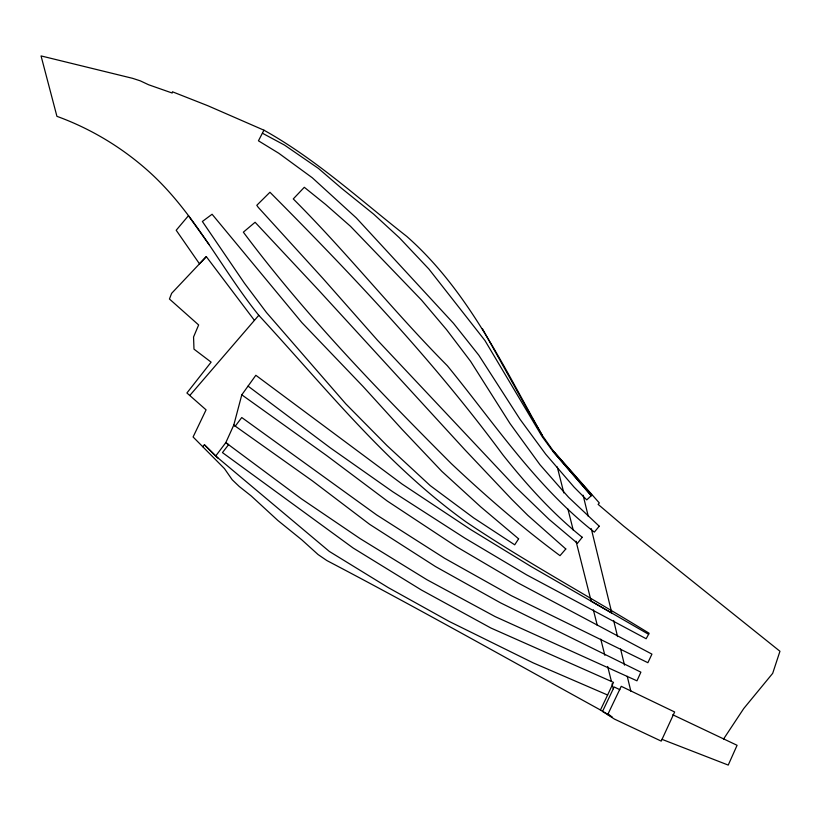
<?xml version="1.0" encoding="UTF-8"?>
<svg xmlns="http://www.w3.org/2000/svg" width="821" height="821" viewBox="0 0 821 821"><rect width="100%" height="100%" fill="white"/><g stroke="black" fill="none" stroke-linecap="round" stroke-linejoin="round"><path stroke-width="1.23" d="M241.795 394.819L233.78 425.093L225.806 442.632L215.697 456.014L329.365 551.455L388.415 587.703L449.149 621.425L533.291 662.927L607.612 695.018L613.503 682.374L490.927 628.034L421.327 589.96L353.163 548.028L222.45 452.597L228.607 444.633L225.806 442.632L301.451 498.85L360.06 538.576L426.828 579.657L495.145 616.602L636.963 680.825L640.883 672.163L500.574 602.871L435.438 566.531L369.676 524.362L312.503 480.952L233.78 425.093L235.186 426.253L241.764 417.53L376.706 514.962L444.654 558.311L511.257 595.636L647.882 662.711L651.936 654.132L518.082 582.961L457.061 547.073L387.307 501.056L326.501 455.45L241.795 394.819L255.844 375.289L402.208 484.144L470.566 529.494L531.249 566.623L648.6 634.305L646.148 638.738L526.579 574.833L464.737 538.053L392.695 491.707L330.237 447.804L248.065 386.116M612.066 716.723L607.735 714.578L621.23 686.315L674.646 711.981L661.223 741.106L614.375 719.052L600.449 710.001L607.612 695.018M531.731 417.212L542.383 435.541L553.2 450.832L591.838 495.186L586.738 499.876L574.105 487.151L545.719 454.208L520.114 419.418L478.787 355.185L453.5 323.33L356.335 217.955L312.288 177.767L278.781 153.26L258.441 140.802L263.941 130.19L207.857 105.735L172.431 91.778L172.184 93.03L148.611 84.758L140.268 80.838L132.612 78.334L41.05 55.92L56.926 116.336C90.597 128.579 121.641 147.236 148.355 171.096C193.961 211.797 220.849 268.149 258.779 315.305C324.911 386.896 386.332 464.717 466.082 521.94C525.358 561.79 588.288 595.872 649.124 633.258L648.6 634.305M723.517 739.105L743.723 708.564L772.684 673.353L779.95 651.269L623.673 526.128L598.129 504.371L599.309 502.934L553.2 450.832M600.449 710.001C509.451 659.889 418.967 608.823 326.922 560.589L318.086 554.555L301.656 539.705L277.878 520.493L251.205 495.935L239.27 486.504L232.199 479.751L224.451 468.606L193.089 436.977L206.071 409.853L189.774 395.496L258.779 315.305M202.684 446.706L204.398 444.756L218.109 458.2M254.428 320.354L206.297 256.614L171.63 293.333L169.444 299.018L198.641 324.962L193.551 336.99L193.982 349.141L211.12 362.133L186.911 392.992L189.774 395.496M206.297 256.614L199.462 263.798L176.197 230.249L188.44 215.718L209.129 244.637M661.952 739.331L728.237 765.08L737.084 745.294L672.738 714.763M619.886 689.691L614.149 686.961L602.542 711.427L610.024 715.389M262.453 133.238L284.579 145.132L318.404 168.408L341.351 188.132L373.699 214.178L399.458 237.844L428.931 269.093L484.924 340.489L542.117 436.567L552.749 451.129L591.212 495.648L552.749 451.129M263.941 130.19C315.9 159.12 360.162 199.934 406.816 236.448C468.062 290.511 502.934 365.714 542.383 435.541M204.398 444.756L215.697 456.014M482.399 328.677L531.115 416.103M557.264 466.923L563.832 492.928M567.906 509.03L573.222 530.079M576.034 541.224L591.161 601.188L611.676 613L611.07 610.444M593.347 609.818L597.319 625.489M600.767 639.138L604.841 655.271M607.663 666.447L611.429 681.389M612.045 683.821L613.308 688.788M583.115 495.186L588.257 516.276M591.274 528.683L611.522 611.789M613.636 620.471L617.566 636.603M620.584 649L624.514 665.133M627.234 676.299L630.856 691.179M518.615 538.822L514.716 544.816L473.717 517.948L430.225 485.622L387.05 445.659L345.867 403.932L266.476 312.534L244.484 283.266L202.377 221.475L212.085 214.25L301.83 322.561L363.046 386.465L402.033 429.352L441.811 471.326L480.737 506.875L518.615 538.822M582.212 537.283L577.45 543.317L549.044 519.334L515.208 486.679L377.434 340.192L322.992 278.504L258.204 207.303L256.799 205.301L269.955 192.247C352.435 275.23 433.231 360.429 502.811 454.752C526.61 484.688 552.338 513.238 582.212 537.283M599.248 526.22L594.332 532.111C535.631 486.011 494.119 422.959 447.353 365.756C393.977 311.98 346.842 252.468 293.261 198.928L304.304 187.291L325.619 204.46L350.464 226.278L421.512 300.076L446.552 329.652L470.607 361.343L510.036 423.585L539.951 464.696L568.573 497.3L599.248 526.22M565.802 548.972L560.014 555.663C521.869 527.349 485.95 496.243 451.386 463.68C378.091 390.201 305.576 315.459 243.355 232.169L255.095 222.265L318.517 290.039L464.881 449.775L511.811 499.404L527.739 515.27L565.802 548.972"/></g></svg>
